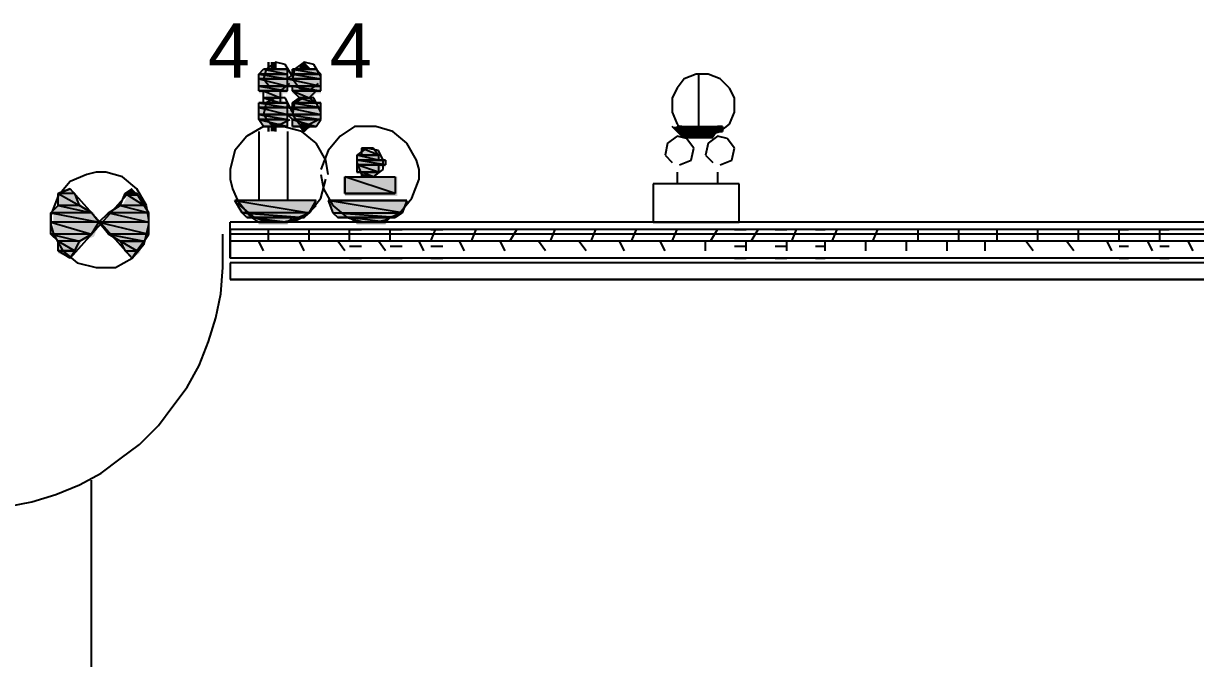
# Model space of a CAD drawing. Header units: millimetres. Extents: x 5 to 415, y 48 to 251.
# Drawn here: x 264.24 to 272.89, y 103.81 to 108.5 of the extents above; entities that cross this region are included whole.
import ezdxf

# ---------------------------------------------------------------- set-up
doc = ezdxf.new("R2010")
doc.units = ezdxf.units.MM
for name, color, linetype in [('H', 7, 'Continuous'), ('P', 7, 'Continuous'), ('T', 7, 'Continuous')]:
    doc.layers.add(name, color=color, linetype=linetype)

msp = doc.modelspace()

# ---------------------------------------------------------------- hatches: boundary and pattern name
at = {"layer": 'H', "linetype": 'Continuous'}
for points in [[(265.977, 108.126), (266.03, 108.162), (266.188, 108.162), (266.188, 108.126), (265.977, 108.126)], [(266.065, 108.162), (266.065, 108.215), (266.1, 108.215), (266.1, 108.162), (266.065, 108.162)], [(266.224, 108.126), (266.224, 108.162), (266.4, 108.162), (266.435, 108.126), (266.224, 108.126)], [(266.277, 108.162), (266.312, 108.215), (266.365, 108.162), (266.277, 108.162)], [(265.977, 108.073), (265.977, 108.126), (266.188, 108.126), (266.188, 108.073), (265.977, 108.073)], [(265.977, 108.038), (265.977, 108.073), (266.188, 108.073), (266.188, 108.038), (265.977, 108.038)], [(266.188, 108.073), (266.224, 108.126), (266.435, 108.126), (266.435, 108.073), (266.188, 108.073)], [(266.188, 108.038), (266.188, 108.073), (266.435, 108.073), (266.435, 108.038), (266.188, 108.038)], [(265.977, 107.985), (265.977, 108.038), (266.188, 108.038), (266.188, 107.985), (265.977, 107.985)], [(266.03, 107.95), (266.03, 107.985), (266.153, 107.985), (266.153, 107.95), (266.03, 107.95)], [(266.224, 107.985), (266.224, 108.038), (266.435, 108.038), (266.435, 107.985), (266.224, 107.985)], [(266.277, 107.95), (266.224, 107.985), (266.4, 107.985), (266.365, 107.95), (266.277, 107.95)], [(265.977, 107.862), (265.977, 107.915), (266.188, 107.915), (266.188, 107.862), (265.977, 107.862)], [(266.03, 107.915), (266.03, 107.95), (266.153, 107.95), (266.153, 107.915), (266.03, 107.915)], [(266.224, 107.915), (266.277, 107.95), (266.365, 107.95), (266.4, 107.915), (266.224, 107.915)], [(266.224, 107.862), (266.224, 107.915), (266.435, 107.915), (266.435, 107.862), (266.224, 107.862)], [(265.977, 107.827), (265.977, 107.862), (266.188, 107.862), (266.188, 107.827), (265.977, 107.827)], [(265.977, 107.774), (265.977, 107.827), (266.188, 107.827), (266.188, 107.774), (265.977, 107.774)], [(266.188, 107.827), (266.188, 107.862), (266.435, 107.862), (266.435, 107.827), (266.188, 107.827)], [(266.224, 107.774), (266.188, 107.827), (266.435, 107.827), (266.435, 107.774), (266.224, 107.774)], [(266.03, 107.738), (265.977, 107.774), (266.188, 107.774), (266.188, 107.738), (266.03, 107.738)], [(266.065, 107.703), (266.065, 107.738), (266.1, 107.738), (266.1, 107.703), (266.065, 107.703)], [(266.224, 107.738), (266.224, 107.774), (266.435, 107.774), (266.4, 107.738), (266.224, 107.738)], [(266.312, 107.703), (266.277, 107.738), (266.365, 107.738), (266.312, 107.703)], [(269.117, 107.65), (269.028, 107.738), (269.117, 107.738), (269.117, 107.65)], [(269.117, 107.65), (269.117, 107.738), (269.152, 107.738), (269.152, 107.65), (269.117, 107.65)], [(269.152, 107.65), (269.152, 107.738), (269.205, 107.738), (269.205, 107.65), (269.152, 107.65)], [(269.205, 107.65), (269.205, 107.738), (269.24, 107.738), (269.24, 107.65), (269.205, 107.65)], [(269.24, 107.65), (269.24, 107.738), (269.275, 107.738), (269.275, 107.65), (269.24, 107.65)], [(269.275, 107.65), (269.275, 107.738), (269.328, 107.738), (269.328, 107.65), (269.275, 107.65)], [(269.328, 107.65), (269.328, 107.738), (269.363, 107.738), (269.363, 107.703), (269.328, 107.65)], [(269.363, 107.703), (269.363, 107.738), (269.399, 107.738), (269.399, 107.703), (269.363, 107.703)], [(266.735, 107.527), (266.735, 107.562), (266.823, 107.562), (266.876, 107.527), (266.735, 107.527)], [(266.7, 107.491), (266.7, 107.527), (266.876, 107.527), (266.876, 107.491), (266.7, 107.491)], [(266.7, 107.438), (266.7, 107.491), (266.912, 107.491), (266.912, 107.438), (266.7, 107.438)], [(266.7, 107.403), (266.7, 107.438), (266.876, 107.438), (266.876, 107.403), (266.7, 107.403)], [(266.735, 107.368), (266.735, 107.403), (266.876, 107.403), (266.823, 107.368), (266.735, 107.368)], [(266.612, 107.227), (266.612, 107.368), (267, 107.368), (267, 107.227), (266.612, 107.227)], [(264.495, 107.227), (264.583, 107.28), (264.619, 107.227), (264.495, 107.227)], [(264.495, 107.156), (264.495, 107.227), (264.619, 107.227), (264.672, 107.156), (264.495, 107.156)], [(264.971, 107.156), (265.007, 107.227), (265.095, 107.227), (265.13, 107.156), (264.971, 107.156)], [(265.007, 107.227), (265.042, 107.28), (265.095, 107.227), (265.007, 107.227)], [(264.46, 107.103), (264.495, 107.156), (264.672, 107.156), (264.76, 107.103), (264.46, 107.103)], [(264.883, 107.103), (264.971, 107.156), (265.13, 107.156), (265.165, 107.103), (264.883, 107.103)], [(265.853, 107.103), (265.818, 107.192), (266.4, 107.192), (266.365, 107.103), (265.853, 107.103)], [(266.524, 107.103), (266.488, 107.192), (267.088, 107.192), (267.035, 107.103), (266.524, 107.103)], [(264.46, 107.015), (264.46, 107.103), (264.76, 107.103), (264.795, 107.015), (264.46, 107.015)], [(264.795, 107.015), (264.883, 107.103), (265.165, 107.103), (265.165, 107.015), (264.795, 107.015)], [(265.889, 107.068), (265.853, 107.103), (266.365, 107.103), (266.312, 107.068), (265.889, 107.068)], [(265.977, 107.015), (265.942, 107.068), (266.224, 107.068), (266.188, 107.015), (265.977, 107.015)], [(266.577, 107.068), (266.524, 107.103), (267.035, 107.103), (267, 107.068), (266.577, 107.068)], [(266.7, 107.015), (266.665, 107.068), (266.947, 107.068), (266.912, 107.015), (266.7, 107.015)], [(264.46, 106.927), (264.46, 107.015), (264.795, 107.015), (264.76, 106.927), (264.46, 106.927)], [(264.883, 106.927), (264.795, 107.015), (265.165, 107.015), (265.165, 106.927), (264.883, 106.927)], [(264.495, 106.892), (264.46, 106.927), (264.76, 106.927), (264.672, 106.892), (264.495, 106.892)], [(264.495, 106.803), (264.495, 106.892), (264.672, 106.892), (264.619, 106.803), (264.495, 106.803)], [(264.971, 106.892), (264.883, 106.927), (265.165, 106.927), (265.13, 106.892), (264.971, 106.892)], [(265.042, 106.768), (265.007, 106.803), (264.971, 106.892), (265.095, 106.803), (265.042, 106.768)], [(265.095, 106.803), (264.971, 106.892), (265.13, 106.892), (265.095, 106.803)], [(264.583, 106.768), (264.495, 106.803), (264.619, 106.803), (264.583, 106.768)]]:
    msp.add_hatch(color=256, dxfattribs=at).paths.add_polyline_path(points)

# ---------------------------------------------------------------- linework, layer by layer
at = {"layer": 'P'}
for points in [[(265.977, 108.126), (266.012, 108.162)], [(266.03, 108.162), (266.012, 108.091)], [(266.136, 108.162), (266.012, 108.162)], [(266.012, 108.162), (266.047, 108.162)], [(266.136, 108.162), (266.012, 108.162)], [(266.012, 108.162), (266.136, 108.162)], [(266.012, 108.162), (266.136, 108.162)], [(266.136, 108.162), (266.012, 108.162)], [(266.188, 108.162), (266.012, 108.162)], [(266.012, 108.162), (266.188, 108.162)], [(266.188, 108.162), (266.012, 108.162)], [(266.012, 108.162), (266.136, 108.162)], [(266.188, 108.162), (266.012, 108.162)], [(266.012, 108.162), (266.188, 108.126)], [(266.012, 108.162), (266.188, 108.126)], [(266.1, 108.215), (266.03, 108.162)], [(266.047, 108.215), (266.047, 108.162)], [(266.047, 108.162), (266.047, 108.215)], [(266.047, 108.162), (266.136, 108.162)], [(266.171, 108.197), (266.1, 108.215)], [(266.1, 108.215), (266.1, 108.162)], [(266.1, 108.162), (266.1, 108.215)], [(266.1, 108.162), (266.136, 108.162)], [(266.136, 108.162), (266.1, 108.162)], [(266.136, 108.162), (266.136, 108.162)], [(266.136, 108.162), (266.136, 108.162)], [(266.136, 108.162), (266.188, 108.162)], [(266.224, 108.109), (266.171, 108.197)], [(266.188, 108.126), (266.188, 108.162)], [(266.241, 108.162), (266.224, 108.091)], [(266.4, 108.162), (266.224, 108.162)], [(266.224, 108.162), (266.277, 108.162)], [(266.4, 108.162), (266.224, 108.162)], [(266.224, 108.162), (266.4, 108.162)], [(266.224, 108.162), (266.4, 108.162)], [(266.4, 108.162), (266.224, 108.162)], [(266.4, 108.162), (266.224, 108.162)], [(266.224, 108.162), (266.435, 108.126)], [(266.224, 108.162), (266.435, 108.126)], [(266.224, 108.126), (266.224, 108.162)], [(266.312, 108.215), (266.241, 108.162)], [(266.312, 108.215), (266.277, 108.162)], [(266.277, 108.162), (266.312, 108.215)], [(266.347, 108.162), (266.277, 108.162)], [(266.277, 108.162), (266.347, 108.162)], [(266.277, 108.162), (266.347, 108.162)], [(266.347, 108.162), (266.277, 108.162)], [(266.347, 108.162), (266.277, 108.162)], [(266.277, 108.162), (266.4, 108.162)], [(266.277, 108.162), (266.4, 108.162)], [(266.383, 108.197), (266.312, 108.215)], [(266.347, 108.162), (266.347, 108.162)], [(266.347, 108.162), (266.347, 108.162)], [(266.347, 108.162), (266.347, 108.162)], [(266.347, 108.162), (266.347, 108.162)], [(266.4, 108.162), (266.347, 108.162)], [(266.435, 108.109), (266.383, 108.197)], [(266.4, 108.162), (266.4, 108.162)], [(266.4, 108.162), (266.4, 108.162)], [(266.435, 108.126), (266.4, 108.162)], [(266.188, 108.126), (265.977, 108.126)], [(266.188, 108.126), (265.977, 108.126)], [(265.977, 108.126), (266.188, 108.126)], [(265.977, 108.126), (266.188, 108.126)], [(266.188, 108.126), (265.977, 108.126)], [(266.188, 108.126), (265.977, 108.126)], [(265.977, 108.126), (266.188, 108.091)], [(265.977, 108.126), (266.188, 108.091)], [(265.977, 108.091), (265.977, 108.126)], [(266.188, 108.091), (265.977, 108.091)], [(266.188, 108.091), (265.977, 108.091)], [(265.977, 108.091), (266.188, 108.091)], [(265.977, 108.091), (266.188, 108.091)], [(266.188, 108.091), (265.977, 108.091)], [(266.188, 108.091), (265.977, 108.091)], [(265.977, 108.091), (266.188, 108.038)], [(265.977, 108.091), (266.188, 108.038)], [(265.977, 108.038), (265.977, 108.091)], [(266.012, 108.091), (266.065, 108.021)], [(266.188, 108.126), (266.188, 108.126)], [(266.188, 108.126), (266.188, 108.126)], [(266.188, 108.091), (266.188, 108.126)], [(266.188, 108.091), (266.224, 108.126)], [(266.188, 108.091), (266.188, 108.091)], [(266.188, 108.091), (266.188, 108.091)], [(266.188, 108.038), (266.188, 108.091)], [(266.435, 108.091), (266.188, 108.091)], [(266.435, 108.091), (266.188, 108.091)], [(266.188, 108.091), (266.435, 108.091)], [(266.188, 108.091), (266.435, 108.091)], [(266.435, 108.091), (266.188, 108.091)], [(266.435, 108.091), (266.188, 108.091)], [(266.188, 108.091), (266.435, 108.038)], [(266.188, 108.091), (266.435, 108.038)], [(266.188, 108.038), (266.188, 108.091)], [(266.435, 108.126), (266.224, 108.126)], [(266.435, 108.126), (266.224, 108.126)], [(266.224, 108.126), (266.435, 108.126)], [(266.224, 108.126), (266.435, 108.126)], [(266.435, 108.126), (266.224, 108.126)], [(266.435, 108.126), (266.224, 108.126)], [(266.224, 108.126), (266.435, 108.091)], [(266.224, 108.126), (266.435, 108.091)], [(266.224, 108.091), (266.277, 108.021)], [(266.435, 108.126), (266.435, 108.126)], [(266.435, 108.126), (266.435, 108.126)], [(266.435, 108.091), (266.435, 108.126)], [(266.435, 108.091), (266.435, 108.091)], [(266.435, 108.091), (266.435, 108.091)], [(266.435, 108.038), (266.435, 108.091)], [(269.117, 108.091), (269.064, 108.021)], [(269.117, 108.091), (269.064, 108.021)], [(269.205, 108.126), (269.117, 108.091)], [(269.205, 108.126), (269.117, 108.091)], [(269.293, 108.126), (269.205, 108.126)], [(269.293, 108.126), (269.205, 108.126)], [(269.222, 108.126), (269.222, 107.668)], [(269.381, 108.091), (269.293, 108.126)], [(269.381, 108.091), (269.293, 108.126)], [(269.452, 108.021), (269.381, 108.091)], [(269.452, 108.021), (269.381, 108.091)], [(266.188, 108.038), (265.977, 108.038)], [(266.188, 108.038), (265.977, 108.038)], [(265.977, 108.038), (266.188, 108.038)], [(265.977, 108.038), (266.188, 108.038)], [(266.188, 108.038), (265.977, 108.038)], [(266.188, 108.038), (265.977, 108.038)], [(265.977, 108.038), (266.188, 108.003)], [(265.977, 108.038), (266.188, 108.003)], [(265.977, 108.003), (265.977, 108.038)], [(266.188, 108.003), (265.977, 108.003)], [(266.188, 108.003), (265.977, 108.003)], [(265.977, 108.003), (266.012, 108.003)], [(265.977, 108.003), (266.188, 108.003)], [(266.188, 108.003), (265.977, 108.003)], [(266.012, 108.003), (266.188, 108.003)], [(266.136, 108.003), (266.012, 108.003)], [(266.012, 108.003), (266.136, 108.003)], [(266.136, 108.003), (266.012, 108.003)], [(266.012, 108.003), (266.188, 108.003)], [(266.136, 108.003), (266.012, 108.003)], [(266.012, 108.003), (266.136, 107.95)], [(266.012, 108.003), (266.136, 107.95)], [(266.012, 107.95), (266.012, 108.003)], [(266.065, 108.021), (266.136, 108.003)], [(266.136, 108.003), (266.206, 108.056)], [(266.188, 108.003), (266.136, 108.003)], [(266.136, 107.95), (266.136, 108.003)], [(266.188, 108.038), (266.188, 108.038)], [(266.188, 108.038), (266.188, 108.038)], [(266.188, 108.003), (266.188, 108.038)], [(266.435, 108.038), (266.188, 108.038)], [(266.435, 108.038), (266.188, 108.038)], [(266.188, 108.038), (266.224, 108.038)], [(266.188, 108.038), (266.435, 108.038)], [(266.435, 108.038), (266.188, 108.038)], [(266.188, 108.003), (266.188, 108.003)], [(266.224, 108.038), (266.435, 108.038)], [(266.435, 108.038), (266.224, 108.038)], [(266.224, 108.038), (266.435, 108.003)], [(266.224, 108.038), (266.435, 108.003)], [(266.224, 108.003), (266.224, 108.038)], [(266.435, 108.003), (266.224, 108.003)], [(266.4, 108.003), (266.224, 108.003)], [(266.224, 108.003), (266.4, 108.003)], [(266.224, 108.003), (266.4, 108.003)], [(266.4, 108.003), (266.224, 108.003)], [(266.4, 108.003), (266.224, 108.003)], [(266.224, 108.003), (266.4, 108.003)], [(266.4, 108.003), (266.224, 108.003)], [(266.224, 108.003), (266.435, 108.003)], [(266.4, 108.003), (266.224, 108.003)], [(266.224, 108.003), (266.347, 107.95)], [(266.224, 108.003), (266.347, 107.95)], [(266.277, 107.95), (266.224, 108.003)], [(266.277, 108.021), (266.347, 108.003)], [(266.347, 108.003), (266.418, 108.056)], [(266.347, 107.95), (266.4, 108.003)], [(266.4, 108.003), (266.4, 108.003)], [(266.4, 108.003), (266.4, 108.003)], [(266.435, 108.003), (266.4, 108.003)], [(266.435, 108.038), (266.435, 108.038)], [(266.435, 108.003), (266.435, 108.038)], [(269.064, 108.021), (269.028, 107.95)], [(269.064, 108.021), (269.028, 107.95)], [(269.487, 107.95), (269.452, 108.021)], [(269.487, 107.95), (269.452, 108.021)], [(266.188, 107.915), (265.977, 107.915)], [(265.977, 107.915), (266.012, 107.915)], [(266.188, 107.915), (265.977, 107.915)], [(265.977, 107.915), (266.188, 107.879)], [(265.977, 107.915), (266.188, 107.879)], [(265.977, 107.879), (265.977, 107.915)], [(266.136, 107.95), (266.012, 107.95)], [(266.012, 107.95), (266.047, 107.95)], [(266.136, 107.95), (266.012, 107.95)], [(266.012, 107.95), (266.136, 107.915)], [(266.012, 107.95), (266.136, 107.915)], [(266.012, 107.915), (266.012, 107.95)], [(266.136, 107.95), (266.012, 107.95)], [(266.136, 107.95), (266.012, 107.95)], [(266.012, 107.95), (266.1, 107.95)], [(266.012, 107.95), (266.1, 107.95)], [(266.047, 107.95), (266.012, 107.95)], [(266.03, 107.915), (266.012, 107.827)], [(266.136, 107.915), (266.012, 107.915)], [(266.188, 107.915), (266.012, 107.915)], [(266.012, 107.915), (266.188, 107.915)], [(266.188, 107.915), (266.012, 107.915)], [(266.012, 107.915), (266.136, 107.915)], [(266.188, 107.915), (266.012, 107.915)], [(266.012, 107.915), (266.188, 107.915)], [(266.012, 107.915), (266.188, 107.915)], [(266.1, 107.95), (266.03, 107.915)], [(266.047, 107.95), (266.1, 107.95)], [(266.1, 107.95), (266.047, 107.95)], [(266.1, 107.95), (266.047, 107.95)], [(266.047, 107.95), (266.1, 107.95)], [(266.047, 107.95), (266.136, 107.95)], [(266.1, 107.95), (266.047, 107.95)], [(266.047, 107.95), (266.1, 107.95)], [(266.1, 107.95), (266.047, 107.95)], [(266.171, 107.95), (266.1, 107.95)], [(266.1, 107.95), (266.136, 107.95)], [(266.136, 107.95), (266.1, 107.95)], [(266.1, 107.95), (266.136, 107.95)], [(266.1, 107.95), (266.1, 107.95)], [(266.1, 107.95), (266.1, 107.95)], [(266.136, 107.915), (266.136, 107.95)], [(266.136, 107.915), (266.188, 107.915)], [(266.224, 107.844), (266.171, 107.95)], [(266.188, 107.915), (266.188, 107.915)], [(266.188, 107.879), (266.188, 107.915)], [(266.224, 107.915), (266.277, 107.95)], [(266.241, 107.915), (266.224, 107.827)], [(266.4, 107.915), (266.224, 107.915)], [(266.4, 107.915), (266.224, 107.915)], [(266.224, 107.915), (266.4, 107.915)], [(266.224, 107.915), (266.4, 107.915)], [(266.4, 107.915), (266.224, 107.915)], [(266.435, 107.915), (266.224, 107.915)], [(266.224, 107.915), (266.435, 107.915)], [(266.435, 107.915), (266.224, 107.915)], [(266.224, 107.915), (266.4, 107.915)], [(266.435, 107.915), (266.224, 107.915)], [(266.224, 107.915), (266.435, 107.879)], [(266.224, 107.915), (266.435, 107.879)], [(266.224, 107.879), (266.224, 107.915)], [(266.312, 107.95), (266.241, 107.915)], [(266.312, 107.95), (266.277, 107.95)], [(266.277, 107.95), (266.312, 107.95)], [(266.347, 107.95), (266.277, 107.95)], [(266.277, 107.95), (266.347, 107.95)], [(266.277, 107.95), (266.347, 107.95)], [(266.347, 107.95), (266.277, 107.95)], [(266.347, 107.95), (266.277, 107.95)], [(266.277, 107.95), (266.4, 107.915)], [(266.277, 107.95), (266.4, 107.915)], [(266.347, 107.95), (266.277, 107.95)], [(266.347, 107.95), (266.277, 107.95)], [(266.277, 107.95), (266.347, 107.95)], [(266.277, 107.95), (266.347, 107.95)], [(266.347, 107.95), (266.277, 107.95)], [(266.312, 107.95), (266.277, 107.95)], [(266.277, 107.95), (266.312, 107.95)], [(266.383, 107.95), (266.312, 107.95)], [(266.312, 107.95), (266.347, 107.95)], [(266.347, 107.95), (266.312, 107.95)], [(266.347, 107.95), (266.347, 107.95)], [(266.347, 107.95), (266.347, 107.95)], [(266.347, 107.95), (266.347, 107.95)], [(266.347, 107.95), (266.347, 107.95)], [(266.4, 107.915), (266.347, 107.95)], [(266.347, 107.95), (266.347, 107.95)], [(266.347, 107.95), (266.347, 107.95)], [(266.435, 107.844), (266.383, 107.95)], [(266.4, 107.915), (266.4, 107.915)], [(266.4, 107.915), (266.4, 107.915)], [(266.4, 107.915), (266.435, 107.915)], [(266.435, 107.879), (266.435, 107.915)], [(269.028, 107.95), (269.028, 107.844)], [(269.028, 107.95), (269.028, 107.844)], [(269.487, 107.844), (269.487, 107.95)], [(269.487, 107.844), (269.487, 107.95)], [(266.188, 107.879), (265.977, 107.879)], [(266.188, 107.879), (265.977, 107.879)], [(265.977, 107.879), (266.188, 107.879)], [(265.977, 107.879), (266.188, 107.879)], [(266.188, 107.879), (265.977, 107.879)], [(266.188, 107.879), (265.977, 107.879)], [(265.977, 107.879), (266.188, 107.827)], [(265.977, 107.879), (266.188, 107.827)], [(265.977, 107.827), (265.977, 107.879)], [(266.188, 107.827), (265.977, 107.827)], [(266.188, 107.827), (265.977, 107.827)], [(265.977, 107.827), (266.188, 107.827)], [(265.977, 107.827), (266.188, 107.827)], [(266.188, 107.827), (265.977, 107.827)], [(266.188, 107.827), (265.977, 107.827)], [(265.977, 107.827), (266.188, 107.791)], [(265.977, 107.827), (266.188, 107.791)], [(265.977, 107.791), (265.977, 107.827)], [(266.012, 107.827), (266.065, 107.756)], [(266.188, 107.879), (266.188, 107.879)], [(266.188, 107.879), (266.188, 107.879)], [(266.188, 107.827), (266.188, 107.879)], [(266.224, 107.879), (266.188, 107.879)], [(266.188, 107.879), (266.435, 107.879)], [(266.435, 107.879), (266.188, 107.879)], [(266.188, 107.879), (266.435, 107.827)], [(266.188, 107.879), (266.435, 107.827)], [(266.188, 107.827), (266.188, 107.879)], [(266.188, 107.827), (266.188, 107.827)], [(266.188, 107.827), (266.188, 107.827)], [(266.188, 107.791), (266.188, 107.827)], [(266.435, 107.827), (266.188, 107.827)], [(266.435, 107.827), (266.188, 107.827)], [(266.188, 107.827), (266.435, 107.827)], [(266.188, 107.827), (266.435, 107.827)], [(266.435, 107.827), (266.188, 107.827)], [(266.435, 107.827), (266.188, 107.827)], [(266.188, 107.827), (266.435, 107.791)], [(266.188, 107.827), (266.435, 107.791)], [(266.224, 107.791), (266.188, 107.827)], [(266.435, 107.879), (266.224, 107.879)], [(266.435, 107.879), (266.224, 107.879)], [(266.224, 107.879), (266.435, 107.879)], [(266.435, 107.879), (266.224, 107.879)], [(266.224, 107.827), (266.277, 107.756)], [(266.435, 107.879), (266.435, 107.879)], [(266.435, 107.827), (266.435, 107.879)], [(266.435, 107.827), (266.435, 107.827)], [(266.435, 107.827), (266.435, 107.827)], [(266.435, 107.791), (266.435, 107.827)], [(269.028, 107.844), (269.064, 107.756)], [(269.028, 107.844), (269.064, 107.756)], [(269.452, 107.756), (269.487, 107.844)], [(269.452, 107.756), (269.487, 107.844)], [(266.012, 107.738), (265.889, 107.668)], [(266.012, 107.738), (265.889, 107.668)], [(266.188, 107.791), (265.977, 107.791)], [(266.188, 107.791), (265.977, 107.791)], [(265.977, 107.791), (266.188, 107.791)], [(265.977, 107.791), (266.188, 107.791)], [(266.188, 107.791), (265.977, 107.791)], [(266.188, 107.791), (265.977, 107.791)], [(265.977, 107.791), (266.188, 107.738)], [(265.977, 107.791), (266.188, 107.738)], [(266.012, 107.738), (265.977, 107.791)], [(266.083, 107.738), (266.012, 107.738)], [(266.083, 107.738), (266.012, 107.738)], [(266.188, 107.738), (266.012, 107.738)], [(266.136, 107.738), (266.012, 107.738)], [(266.012, 107.738), (266.136, 107.738)], [(266.012, 107.738), (266.136, 107.738)], [(266.136, 107.738), (266.012, 107.738)], [(266.136, 107.738), (266.012, 107.738)], [(266.012, 107.738), (266.136, 107.738)], [(266.136, 107.738), (266.012, 107.738)], [(266.012, 107.738), (266.188, 107.738)], [(266.136, 107.738), (266.012, 107.738)], [(266.012, 107.738), (266.1, 107.738)], [(266.012, 107.738), (266.1, 107.738)], [(266.047, 107.738), (266.012, 107.738)], [(266.1, 107.738), (266.047, 107.738)], [(266.047, 107.738), (266.047, 107.703)], [(266.047, 107.703), (266.047, 107.738)], [(266.065, 107.756), (266.136, 107.756)], [(266.153, 107.738), (266.083, 107.738)], [(266.153, 107.738), (266.083, 107.738)], [(266.1, 107.738), (266.136, 107.738)], [(266.1, 107.738), (266.1, 107.703)], [(266.1, 107.703), (266.1, 107.738)], [(266.136, 107.756), (266.206, 107.791)], [(266.136, 107.738), (266.136, 107.738)], [(266.136, 107.738), (266.136, 107.738)], [(266.188, 107.738), (266.136, 107.738)], [(266.294, 107.703), (266.153, 107.738)], [(266.294, 107.703), (266.153, 107.738)], [(266.188, 107.791), (266.188, 107.791)], [(266.188, 107.791), (266.188, 107.791)], [(266.188, 107.738), (266.188, 107.791)], [(266.435, 107.791), (266.224, 107.791)], [(266.435, 107.791), (266.224, 107.791)], [(266.224, 107.791), (266.435, 107.791)], [(266.224, 107.791), (266.435, 107.791)], [(266.435, 107.791), (266.224, 107.791)], [(266.435, 107.791), (266.224, 107.791)], [(266.224, 107.791), (266.4, 107.738)], [(266.224, 107.791), (266.4, 107.738)], [(266.224, 107.738), (266.224, 107.791)], [(266.4, 107.738), (266.224, 107.738)], [(266.4, 107.738), (266.224, 107.738)], [(266.224, 107.738), (266.4, 107.738)], [(266.224, 107.738), (266.4, 107.738)], [(266.4, 107.738), (266.224, 107.738)], [(266.4, 107.738), (266.224, 107.738)], [(266.224, 107.738), (266.347, 107.738)], [(266.224, 107.738), (266.347, 107.738)], [(266.277, 107.738), (266.224, 107.738)], [(266.277, 107.756), (266.347, 107.756)], [(266.347, 107.738), (266.277, 107.738)], [(266.347, 107.738), (266.277, 107.738)], [(266.277, 107.738), (266.347, 107.738)], [(266.277, 107.738), (266.347, 107.738)], [(266.347, 107.738), (266.277, 107.738)], [(266.312, 107.703), (266.277, 107.738)], [(266.277, 107.738), (266.312, 107.703)], [(266.312, 107.703), (266.347, 107.738)], [(266.347, 107.738), (266.312, 107.703)], [(266.347, 107.756), (266.418, 107.791)], [(266.347, 107.738), (266.4, 107.738)], [(266.347, 107.738), (266.347, 107.738)], [(266.347, 107.738), (266.347, 107.738)], [(266.4, 107.738), (266.435, 107.791)], [(266.4, 107.738), (266.4, 107.738)], [(266.4, 107.738), (266.4, 107.738)], [(266.435, 107.791), (266.435, 107.791)], [(266.435, 107.791), (266.435, 107.791)], [(266.682, 107.738), (266.577, 107.668)], [(266.753, 107.738), (266.682, 107.738)], [(266.841, 107.738), (266.753, 107.738)], [(266.965, 107.703), (266.841, 107.738)], [(269.064, 107.703), (269.028, 107.738)], [(269.028, 107.738), (269.064, 107.703)], [(269.064, 107.756), (269.117, 107.703)], [(269.064, 107.756), (269.117, 107.703)], [(269.099, 107.738), (269.064, 107.703)], [(269.099, 107.738), (269.064, 107.738)], [(269.064, 107.738), (269.099, 107.738)], [(269.064, 107.738), (269.064, 107.703)], [(269.064, 107.703), (269.064, 107.738)], [(269.064, 107.703), (269.064, 107.738)], [(269.064, 107.738), (269.064, 107.703)], [(269.152, 107.738), (269.099, 107.668)], [(269.152, 107.738), (269.099, 107.668)], [(269.099, 107.668), (269.099, 107.738)], [(269.099, 107.738), (269.152, 107.738)], [(269.099, 107.668), (269.099, 107.738)], [(269.187, 107.738), (269.152, 107.668)], [(269.187, 107.738), (269.152, 107.668)], [(269.152, 107.668), (269.152, 107.738)], [(269.152, 107.738), (269.187, 107.738)], [(269.152, 107.668), (269.152, 107.738)], [(269.222, 107.738), (269.187, 107.668)], [(269.222, 107.738), (269.187, 107.668)], [(269.187, 107.668), (269.187, 107.738)], [(269.187, 107.738), (269.222, 107.738)], [(269.187, 107.668), (269.187, 107.738)], [(269.275, 107.738), (269.222, 107.668)], [(269.275, 107.738), (269.222, 107.668)], [(269.222, 107.668), (269.222, 107.738)], [(269.222, 107.738), (269.275, 107.738)], [(269.222, 107.668), (269.222, 107.738)], [(269.311, 107.738), (269.275, 107.668)], [(269.311, 107.738), (269.275, 107.668)], [(269.275, 107.668), (269.275, 107.738)], [(269.275, 107.738), (269.311, 107.738)], [(269.275, 107.668), (269.275, 107.738)], [(269.363, 107.738), (269.311, 107.668)], [(269.311, 107.668), (269.311, 107.738)], [(269.311, 107.738), (269.363, 107.738)], [(269.311, 107.668), (269.311, 107.738)], [(269.399, 107.738), (269.363, 107.738)], [(269.363, 107.738), (269.399, 107.738)], [(269.381, 107.703), (269.452, 107.756)], [(269.381, 107.703), (269.452, 107.756)], [(269.399, 107.738), (269.399, 107.738)], [(269.399, 107.738), (269.399, 107.738)], [(269.399, 107.738), (269.399, 107.703)], [(269.399, 107.703), (269.399, 107.738)], [(269.399, 107.703), (269.399, 107.738)], [(269.399, 107.738), (269.399, 107.703)], [(265.889, 107.668), (265.8, 107.562)], [(265.889, 107.668), (265.8, 107.562)], [(265.977, 107.703), (265.977, 107.192)], [(266.188, 107.703), (266.188, 107.192)], [(266.4, 107.615), (266.294, 107.703)], [(266.4, 107.615), (266.294, 107.703)], [(266.577, 107.668), (266.488, 107.562)], [(267.07, 107.615), (266.965, 107.703)], [(269.064, 107.668), (268.993, 107.615)], [(269.064, 107.703), (269.099, 107.668)], [(269.134, 107.65), (269.064, 107.668)], [(269.099, 107.668), (269.152, 107.668)], [(269.117, 107.703), (269.205, 107.668)], [(269.117, 107.703), (269.205, 107.668)], [(269.187, 107.58), (269.134, 107.65)], [(269.152, 107.668), (269.187, 107.668)], [(269.187, 107.668), (269.222, 107.668)], [(269.222, 107.668), (269.275, 107.668)], [(269.258, 107.668), (269.381, 107.703)], [(269.258, 107.668), (269.381, 107.703)], [(269.275, 107.668), (269.311, 107.668)], [(269.363, 107.668), (269.293, 107.615)], [(269.363, 107.703), (269.311, 107.668)], [(269.311, 107.668), (269.363, 107.703)], [(269.399, 107.703), (269.363, 107.703)], [(269.363, 107.703), (269.399, 107.703)], [(269.434, 107.65), (269.363, 107.668)], [(269.487, 107.58), (269.434, 107.65)], [(265.8, 107.562), (265.765, 107.421)], [(265.8, 107.562), (265.765, 107.421)], [(266.471, 107.491), (266.4, 107.615)], [(266.471, 107.491), (266.4, 107.615)], [(266.488, 107.562), (266.435, 107.421)], [(266.771, 107.58), (266.7, 107.527)], [(266.859, 107.527), (266.735, 107.58)], [(266.735, 107.58), (266.735, 107.527)], [(266.859, 107.527), (266.735, 107.58)], [(266.735, 107.58), (266.823, 107.58)], [(266.771, 107.58), (266.735, 107.58)], [(266.735, 107.58), (266.771, 107.58)], [(266.771, 107.58), (266.771, 107.58)], [(266.771, 107.58), (266.771, 107.58)], [(266.823, 107.58), (266.771, 107.58)], [(266.771, 107.58), (266.823, 107.58)], [(266.771, 107.58), (266.823, 107.58)], [(266.823, 107.58), (266.771, 107.58)], [(266.859, 107.562), (266.771, 107.58)], [(266.823, 107.58), (266.859, 107.527)], [(266.894, 107.491), (266.859, 107.562)], [(267.141, 107.491), (267.07, 107.615)], [(268.993, 107.615), (268.975, 107.527)], [(269.169, 107.491), (269.187, 107.58)], [(269.293, 107.615), (269.275, 107.527)], [(269.469, 107.491), (269.487, 107.58)], [(266.488, 107.386), (266.471, 107.491)], [(266.488, 107.386), (266.471, 107.491)], [(266.859, 107.491), (266.7, 107.527)], [(266.7, 107.527), (266.7, 107.491)], [(266.859, 107.491), (266.7, 107.527)], [(266.7, 107.527), (266.859, 107.527)], [(266.859, 107.527), (266.7, 107.527)], [(266.7, 107.527), (266.735, 107.527)], [(266.912, 107.456), (266.7, 107.491)], [(266.7, 107.491), (266.7, 107.456)], [(266.912, 107.456), (266.7, 107.491)], [(266.7, 107.491), (266.912, 107.491)], [(266.7, 107.491), (266.912, 107.491)], [(266.859, 107.491), (266.7, 107.491)], [(266.912, 107.491), (266.7, 107.491)], [(266.7, 107.491), (266.7, 107.491)], [(266.7, 107.491), (266.912, 107.491)], [(266.7, 107.491), (266.859, 107.491)], [(266.7, 107.474), (266.735, 107.386)], [(266.735, 107.527), (266.859, 107.527)], [(266.859, 107.527), (266.735, 107.527)], [(266.735, 107.527), (266.735, 107.527)], [(266.859, 107.527), (266.735, 107.527)], [(266.735, 107.527), (266.735, 107.527)], [(266.735, 107.527), (266.859, 107.527)], [(266.735, 107.527), (266.859, 107.527)], [(266.859, 107.527), (266.735, 107.527)], [(266.735, 107.527), (266.859, 107.527)], [(266.735, 107.527), (266.859, 107.527)], [(266.859, 107.527), (266.859, 107.491)], [(266.912, 107.491), (266.859, 107.491)], [(266.894, 107.421), (266.894, 107.491)], [(266.912, 107.491), (266.912, 107.456)], [(267.159, 107.421), (267.141, 107.491)], [(268.975, 107.527), (269.028, 107.474)], [(269.081, 107.456), (269.169, 107.491)], [(269.275, 107.527), (269.328, 107.474)], [(269.381, 107.456), (269.469, 107.491)], [(264.707, 107.386), (264.583, 107.333)], [(264.777, 107.403), (264.707, 107.386)], [(264.848, 107.403), (264.777, 107.403)], [(264.971, 107.368), (264.848, 107.403)], [(265.765, 107.421), (265.765, 107.35)], [(265.765, 107.421), (265.765, 107.35)], [(266.435, 107.386), (266.453, 107.28)], [(266.859, 107.403), (266.7, 107.456)], [(266.7, 107.456), (266.7, 107.403)], [(266.859, 107.403), (266.7, 107.456)], [(266.7, 107.456), (266.859, 107.456)], [(266.7, 107.456), (266.859, 107.456)], [(266.912, 107.456), (266.7, 107.456)], [(266.859, 107.456), (266.7, 107.456)], [(266.7, 107.456), (266.7, 107.456)], [(266.7, 107.456), (266.859, 107.456)], [(266.7, 107.456), (266.912, 107.456)], [(266.912, 107.456), (266.7, 107.456)], [(266.7, 107.456), (266.912, 107.456)], [(266.912, 107.456), (266.7, 107.456)], [(266.7, 107.456), (266.7, 107.456)], [(266.7, 107.456), (266.912, 107.456)], [(266.7, 107.403), (266.859, 107.403)], [(266.859, 107.403), (266.7, 107.403)], [(266.7, 107.403), (266.859, 107.403)], [(266.735, 107.403), (266.7, 107.403)], [(266.7, 107.403), (266.859, 107.403)], [(266.823, 107.368), (266.735, 107.403)], [(266.735, 107.403), (266.735, 107.368)], [(266.823, 107.368), (266.735, 107.403)], [(266.735, 107.403), (266.859, 107.403)], [(266.735, 107.403), (266.859, 107.403)], [(266.859, 107.403), (266.735, 107.403)], [(266.735, 107.403), (266.735, 107.403)], [(266.859, 107.403), (266.735, 107.403)], [(266.735, 107.403), (266.735, 107.403)], [(266.735, 107.403), (266.859, 107.403)], [(266.859, 107.403), (266.735, 107.403)], [(266.735, 107.386), (266.823, 107.368)], [(266.823, 107.368), (266.894, 107.421)], [(266.859, 107.403), (266.823, 107.368)], [(266.859, 107.456), (266.859, 107.403)], [(266.859, 107.456), (266.912, 107.456)], [(267.159, 107.35), (267.159, 107.421)], [(269.064, 107.403), (269.064, 107.315)], [(269.363, 107.403), (269.363, 107.315)], [(264.583, 107.333), (264.495, 107.227)], [(265.077, 107.28), (264.971, 107.368)], [(265.765, 107.35), (265.783, 107.28)], [(265.765, 107.35), (265.783, 107.28)], [(266.435, 107.209), (266.471, 107.35)], [(266.435, 107.209), (266.471, 107.35)], [(266.982, 107.244), (266.612, 107.368)], [(266.612, 107.368), (266.612, 107.244)], [(266.982, 107.244), (266.612, 107.368)], [(266.612, 107.368), (266.982, 107.368)], [(266.612, 107.368), (266.982, 107.368)], [(266.612, 107.244), (266.612, 107.368)], [(266.735, 107.368), (266.823, 107.368)], [(266.823, 107.368), (266.735, 107.368)], [(266.735, 107.368), (266.823, 107.368)], [(266.771, 107.368), (266.735, 107.368)], [(266.735, 107.368), (266.823, 107.368)], [(266.771, 107.368), (266.823, 107.368)], [(266.823, 107.368), (266.771, 107.368)], [(266.771, 107.368), (266.771, 107.368)], [(266.771, 107.368), (266.771, 107.368)], [(266.823, 107.368), (266.771, 107.368)], [(266.982, 107.368), (266.982, 107.244)], [(266.982, 107.368), (266.982, 107.244)], [(267.106, 107.209), (267.159, 107.35)], [(269.522, 107.315), (268.887, 107.315)], [(268.887, 107.315), (268.887, 107.033)], [(269.522, 107.033), (269.522, 107.315)], [(264.495, 107.227), (264.442, 107.086)], [(264.583, 107.28), (264.495, 107.244)], [(264.495, 107.244), (264.583, 107.28)], [(264.619, 107.244), (264.495, 107.244)], [(264.495, 107.244), (264.654, 107.156)], [(264.495, 107.244), (264.654, 107.156)], [(264.495, 107.156), (264.495, 107.244)], [(265.042, 106.768), (264.583, 107.28)], [(264.583, 106.768), (265.042, 107.28)], [(264.654, 107.156), (264.619, 107.244)], [(264.954, 107.156), (264.989, 107.244)], [(265.042, 107.28), (264.989, 107.244)], [(264.989, 107.244), (265.042, 107.28)], [(265.077, 107.244), (264.989, 107.244)], [(264.989, 107.244), (265.13, 107.156)], [(264.989, 107.244), (265.13, 107.156)], [(265.148, 107.156), (265.077, 107.28)], [(265.13, 107.156), (265.077, 107.244)], [(265.783, 107.28), (265.836, 107.156)], [(265.783, 107.28), (265.836, 107.156)], [(266.347, 107.103), (266.435, 107.209)], [(266.347, 107.103), (266.435, 107.209)], [(266.453, 107.28), (266.524, 107.156)], [(266.612, 107.244), (266.982, 107.244)], [(266.982, 107.244), (266.612, 107.244)], [(267.018, 107.103), (267.106, 107.209)], [(264.442, 107.103), (264.495, 107.156)], [(264.654, 107.156), (264.495, 107.156)], [(264.654, 107.156), (264.495, 107.156)], [(264.495, 107.156), (264.742, 107.103)], [(264.495, 107.156), (264.742, 107.103)], [(264.742, 107.103), (264.654, 107.156)], [(264.866, 107.103), (264.954, 107.156)], [(265.13, 107.156), (264.954, 107.156)], [(265.13, 107.156), (264.954, 107.156)], [(264.954, 107.156), (265.165, 107.103)], [(264.954, 107.156), (265.165, 107.103)], [(265.165, 107.103), (265.13, 107.156)], [(265.165, 107.05), (265.148, 107.156)], [(266.4, 107.192), (265.8, 107.192)], [(265.8, 107.192), (266.347, 107.103)], [(265.8, 107.192), (266.347, 107.103)], [(265.853, 107.103), (265.8, 107.192)], [(266.4, 107.192), (265.8, 107.192)], [(265.818, 107.192), (265.906, 107.086)], [(265.836, 107.156), (265.942, 107.068)], [(265.836, 107.156), (265.942, 107.068)], [(266.33, 107.086), (266.4, 107.156)], [(266.347, 107.103), (266.4, 107.192)], [(267.035, 107.103), (266.488, 107.192)], [(266.488, 107.192), (266.524, 107.103)], [(267.035, 107.103), (266.488, 107.192)], [(266.488, 107.192), (267.07, 107.192)], [(267.07, 107.192), (266.488, 107.192)], [(266.524, 107.156), (266.629, 107.068)], [(267.07, 107.192), (267.035, 107.103)], [(264.742, 107.103), (264.442, 107.103)], [(264.742, 107.103), (264.442, 107.103)], [(264.442, 107.103), (264.795, 107.033)], [(264.442, 107.103), (264.795, 107.033)], [(264.442, 107.033), (264.442, 107.103)], [(264.442, 107.086), (264.442, 107.015)], [(264.795, 107.033), (264.442, 107.033)], [(264.795, 107.033), (264.442, 107.033)], [(264.442, 107.033), (264.742, 106.945)], [(264.442, 107.033), (264.742, 106.945)], [(264.442, 106.945), (264.442, 107.033)], [(264.795, 107.033), (264.742, 107.103)], [(264.742, 106.945), (264.795, 107.033)], [(264.795, 107.033), (264.866, 107.103)], [(265.165, 107.033), (264.795, 107.033)], [(265.165, 107.033), (264.795, 107.033)], [(264.795, 107.033), (265.165, 106.945)], [(264.795, 107.033), (265.165, 106.945)], [(264.866, 106.945), (264.795, 107.033)], [(265.165, 107.103), (264.866, 107.103)], [(265.165, 107.103), (264.866, 107.103)], [(264.866, 107.103), (265.165, 107.033)], [(264.866, 107.103), (265.165, 107.033)], [(265.165, 107.033), (265.165, 107.103)], [(265.165, 106.945), (265.165, 107.033)], [(288.625, 107.033), (265.765, 107.033)], [(265.765, 106.768), (265.765, 107.033)], [(266.347, 107.103), (265.853, 107.103)], [(266.347, 107.103), (265.853, 107.103)], [(265.853, 107.103), (266.312, 107.068)], [(265.853, 107.103), (266.312, 107.068)], [(265.889, 107.068), (265.853, 107.103)], [(266.312, 107.068), (265.889, 107.068)], [(266.312, 107.068), (265.889, 107.068)], [(265.889, 107.068), (266.224, 107.068)], [(265.889, 107.068), (266.224, 107.068)], [(265.924, 107.068), (265.889, 107.068)], [(265.906, 107.086), (265.994, 107.05)], [(266.224, 107.068), (265.924, 107.068)], [(266.224, 107.068), (265.924, 107.068)], [(265.924, 107.068), (266.188, 107.033)], [(265.924, 107.068), (266.188, 107.033)], [(265.977, 107.033), (265.924, 107.068)], [(265.942, 107.068), (266.083, 107.033)], [(265.942, 107.068), (266.083, 107.033)], [(266.188, 107.033), (265.977, 107.033)], [(266.188, 107.033), (265.977, 107.033)], [(265.977, 107.033), (266.1, 107.033)], [(265.977, 107.033), (266.1, 107.033)], [(266.047, 107.033), (265.977, 107.033)], [(265.994, 107.05), (266.083, 107.033)], [(266.1, 107.033), (266.047, 107.033)], [(266.083, 107.033), (266.153, 107.033)], [(266.083, 107.033), (266.153, 107.033)], [(266.083, 107.033), (266.171, 107.033)], [(266.1, 107.033), (266.188, 107.033)], [(266.153, 107.033), (266.224, 107.05)], [(266.153, 107.033), (266.224, 107.05)], [(266.171, 107.033), (266.259, 107.05)], [(266.188, 107.033), (266.224, 107.068)], [(266.224, 107.05), (266.347, 107.103)], [(266.224, 107.05), (266.347, 107.103)], [(266.224, 107.068), (266.312, 107.068)], [(266.259, 107.05), (266.33, 107.086)], [(266.312, 107.068), (266.347, 107.103)], [(266.982, 107.068), (266.524, 107.103)], [(266.524, 107.103), (266.559, 107.068)], [(266.982, 107.068), (266.524, 107.103)], [(266.524, 107.103), (267.035, 107.103)], [(266.524, 107.103), (267.035, 107.103)], [(266.947, 107.068), (266.559, 107.068)], [(266.559, 107.068), (266.647, 107.068)], [(266.947, 107.068), (266.559, 107.068)], [(266.559, 107.068), (266.982, 107.068)], [(266.559, 107.068), (266.982, 107.068)], [(266.629, 107.068), (266.753, 107.033)], [(266.912, 107.033), (266.647, 107.068)], [(266.647, 107.068), (266.7, 107.033)], [(266.912, 107.033), (266.647, 107.068)], [(266.647, 107.068), (266.947, 107.068)], [(266.647, 107.068), (266.947, 107.068)], [(266.771, 107.033), (266.7, 107.033)], [(266.7, 107.033), (266.771, 107.033)], [(266.823, 107.033), (266.7, 107.033)], [(266.7, 107.033), (266.912, 107.033)], [(266.7, 107.033), (266.912, 107.033)], [(266.753, 107.033), (266.841, 107.033)], [(266.912, 107.033), (266.823, 107.033)], [(266.841, 107.033), (266.912, 107.05)], [(266.912, 107.05), (267.018, 107.103)], [(266.947, 107.068), (266.912, 107.033)], [(266.982, 107.068), (266.947, 107.068)], [(267.035, 107.103), (266.982, 107.068)], [(268.887, 107.033), (269.522, 107.033)], [(264.442, 107.015), (264.46, 106.945)], [(264.742, 106.945), (264.442, 106.945)], [(264.742, 106.945), (264.442, 106.945)], [(264.442, 106.945), (264.654, 106.892)], [(264.442, 106.945), (264.654, 106.892)], [(264.495, 106.892), (264.442, 106.945)], [(264.46, 106.945), (264.53, 106.821)], [(264.654, 106.892), (264.742, 106.945)], [(265.165, 106.945), (264.866, 106.945)], [(265.165, 106.945), (264.866, 106.945)], [(264.866, 106.945), (265.13, 106.892)], [(264.866, 106.945), (265.13, 106.892)], [(264.954, 106.892), (264.866, 106.945)], [(265.13, 106.874), (265.165, 107.015)], [(265.13, 106.892), (265.165, 106.945)], [(265.712, 106.768), (265.712, 106.945)], [(288.625, 106.98), (265.765, 106.98)], [(288.625, 106.98), (265.765, 106.98)], [(265.765, 106.98), (265.765, 106.821)], [(265.765, 106.821), (265.765, 106.98)], [(265.765, 106.98), (265.765, 106.821)], [(265.765, 106.821), (265.765, 106.98)], [(265.765, 106.98), (265.765, 106.821)], [(265.765, 106.98), (265.765, 106.821)], [(265.765, 106.98), (265.765, 106.821)], [(288.625, 106.945), (265.765, 106.945)], [(265.765, 106.945), (265.765, 106.768)], [(266.047, 106.892), (266.047, 106.98)], [(266.347, 106.892), (266.347, 106.98)], [(266.647, 106.98), (266.735, 106.98)], [(266.647, 106.892), (266.647, 106.98)], [(266.947, 106.98), (267.035, 106.98)], [(266.947, 106.892), (266.947, 106.98)], [(267.247, 106.98), (267.335, 106.98)], [(267.247, 106.892), (267.282, 106.98)], [(267.547, 106.892), (267.582, 106.98)], [(267.829, 106.892), (267.882, 106.98)], [(268.129, 106.892), (268.164, 106.98)], [(268.429, 106.892), (268.464, 106.98)], [(268.728, 106.892), (268.764, 106.98)], [(269.028, 106.892), (269.064, 106.98)], [(269.311, 106.892), (269.363, 106.98)], [(269.487, 106.98), (269.575, 106.98)], [(269.61, 106.892), (269.663, 106.98)], [(269.787, 106.98), (269.875, 106.98)], [(269.91, 106.892), (269.946, 106.98)], [(270.087, 106.98), (270.157, 106.98)], [(270.21, 106.892), (270.245, 106.98)], [(270.51, 106.892), (270.545, 106.98)], [(270.845, 106.892), (270.845, 106.98)], [(271.145, 106.892), (271.145, 106.98)], [(271.427, 106.892), (271.427, 106.98)], [(271.727, 106.892), (271.727, 106.98)], [(272.027, 106.892), (272.027, 106.98)], [(272.327, 106.98), (272.397, 106.98)], [(272.327, 106.892), (272.327, 106.98)], [(272.627, 106.98), (272.697, 106.98)], [(272.627, 106.892), (272.627, 106.98)], [(264.654, 106.892), (264.495, 106.892)], [(264.654, 106.892), (264.495, 106.892)], [(264.495, 106.892), (264.619, 106.821)], [(264.495, 106.892), (264.619, 106.821)], [(264.495, 106.821), (264.495, 106.892)], [(264.619, 106.821), (264.654, 106.892)], [(265.13, 106.892), (264.954, 106.892)], [(264.954, 106.892), (264.989, 106.821)], [(265.077, 106.821), (264.954, 106.892)], [(264.954, 106.892), (265.13, 106.892)], [(265.077, 106.821), (264.954, 106.892)], [(265.042, 106.768), (265.13, 106.874)], [(265.13, 106.892), (265.077, 106.821)], [(288.625, 106.892), (265.765, 106.892)], [(266.012, 106.821), (265.977, 106.892)], [(266.312, 106.821), (266.277, 106.892)], [(266.612, 106.821), (266.559, 106.892)], [(266.912, 106.821), (266.859, 106.892)], [(267.194, 106.821), (267.159, 106.892)], [(267.494, 106.821), (267.458, 106.892)], [(267.794, 106.821), (267.758, 106.892)], [(268.093, 106.821), (268.041, 106.892)], [(268.393, 106.821), (268.34, 106.892)], [(268.676, 106.821), (268.64, 106.892)], [(268.975, 106.821), (268.94, 106.892)], [(269.275, 106.821), (269.275, 106.892)], [(269.575, 106.821), (269.575, 106.892)], [(269.875, 106.821), (269.875, 106.892)], [(270.157, 106.821), (270.157, 106.892)], [(270.457, 106.821), (270.457, 106.892)], [(270.757, 106.821), (270.757, 106.892)], [(271.057, 106.821), (271.057, 106.892)], [(271.339, 106.821), (271.339, 106.892)], [(271.692, 106.821), (271.639, 106.892)], [(271.992, 106.821), (271.939, 106.892)], [(272.274, 106.821), (272.239, 106.892)], [(272.574, 106.821), (272.538, 106.892)], [(272.874, 106.821), (272.838, 106.892)], [(264.495, 106.821), (264.619, 106.821)], [(264.583, 106.768), (264.495, 106.821)], [(264.619, 106.821), (264.495, 106.821)], [(264.53, 106.821), (264.636, 106.733)], [(264.619, 106.821), (264.583, 106.768)], [(264.989, 106.821), (265.077, 106.821)], [(264.989, 106.821), (265.077, 106.821)], [(265.042, 106.768), (264.989, 106.821)], [(265.077, 106.821), (265.042, 106.768)], [(265.712, 106.698), (265.712, 106.786)], [(266.647, 106.856), (266.735, 106.856)], [(266.947, 106.856), (267.035, 106.856)], [(267.247, 106.856), (267.335, 106.856)], [(269.487, 106.856), (269.575, 106.856)], [(269.787, 106.856), (269.875, 106.856)], [(270.087, 106.856), (270.157, 106.856)], [(272.327, 106.856), (272.397, 106.856)], [(272.627, 106.856), (272.697, 106.856)], [(264.636, 106.733), (264.777, 106.698)], [(264.777, 106.698), (264.848, 106.698)], [(264.848, 106.698), (264.918, 106.698)], [(264.918, 106.698), (265.042, 106.768)], [(265.695, 106.504), (265.712, 106.698)], [(288.625, 106.768), (265.765, 106.768)], [(265.765, 106.733), (265.765, 106.609)], [(288.625, 106.733), (265.765, 106.733)], [(266.647, 106.768), (266.735, 106.768)], [(266.947, 106.768), (267.035, 106.768)], [(267.247, 106.768), (267.335, 106.768)], [(269.487, 106.768), (269.575, 106.768)], [(269.787, 106.768), (269.875, 106.768)], [(270.087, 106.768), (270.157, 106.768)], [(272.327, 106.768), (272.397, 106.768)], [(272.627, 106.768), (272.697, 106.768)], [(265.765, 106.609), (306.617, 106.609)], [(288.625, 106.609), (265.765, 106.609)], [(265.659, 106.327), (265.695, 106.504)], [(265.606, 106.151), (265.659, 106.327)], [(265.536, 105.974), (265.606, 106.151)], [(265.448, 105.816), (265.536, 105.974)], [(265.342, 105.675), (265.448, 105.816)], [(265.236, 105.533), (265.342, 105.675)], [(265.095, 105.392), (265.236, 105.533)], [(264.954, 105.287), (265.095, 105.392)], [(264.813, 105.181), (264.954, 105.287)], [(264.654, 105.093), (264.813, 105.181)], [(264.742, 102.376), (264.742, 105.128)], [(264.478, 105.022), (264.654, 105.093)], [(264.125, 104.934), (264.301, 104.969)], [(264.301, 104.969), (264.478, 105.022)]]:
    msp.add_lwpolyline(points, dxfattribs=at)

# ---------------------------------------------------------------- texts
at = {"layer": 'T', "char_height": 0.4, "attachment_point": 7}
for insert in [(265.6, 108.1), (266.5, 108.1)]:
    msp.add_mtext('{\\fArial|b0|i0|c0|p18;4}', dxfattribs=dict(at, insert=insert))

doc.saveas('drawing.dxf')
